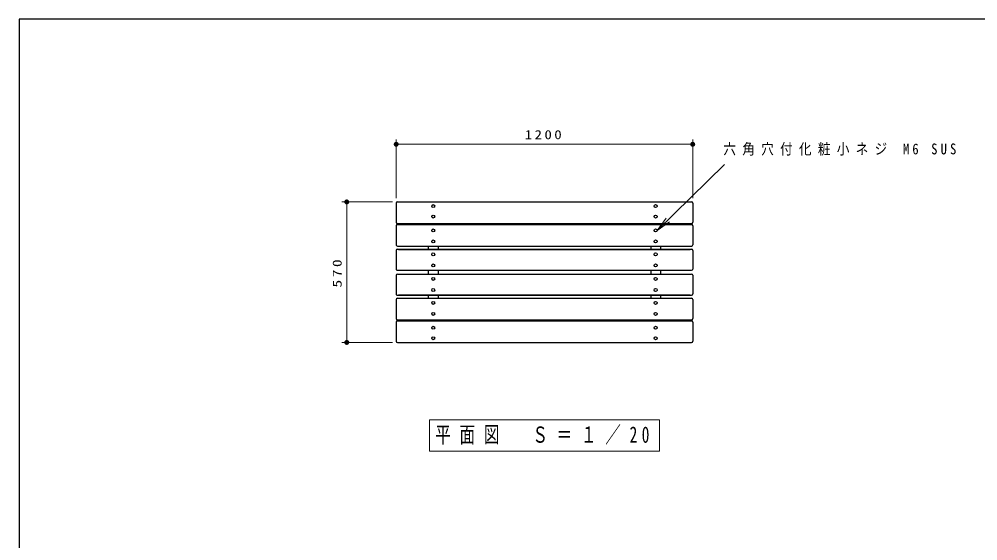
# Model space of a CAD drawing. Units: millimetres on the paper, scale 1:20. Extents: x -365 to 12, y -38 to 257.
# Drawn here: x -365 to -171, y 151.5 to 257 of the extents above; entities that cross this region are included whole.
import ezdxf

# ---------------------------------------------------------------- set-up
doc = ezdxf.new("R2010")
doc.units = ezdxf.units.MM
doc.layers.add('1_20', color=3, linetype='Continuous', lineweight=25)
doc.layers.add('99', color=7, linetype='Continuous', lineweight=13)
doc.styles.add('ＭＳ ゴシック', font='')
doc.styles.get('ＭＳ ゴシック').set_extended_font_data('MS Gothic')

# ---------------------------------------------------------------- blocks, each defined once
blk = doc.blocks.new('open_arrow')
at = {"color": 0, "linetype": 'Continuous', "lineweight": -2}
blk.add_lwpolyline([(7.5, 1.25), (0, 0), (7.5, -1.25)], dxfattribs=at)
blk = doc.blocks.new('filled_dot')
at = {"color": 0, "linetype": 'Continuous', "lineweight": -2, "const_width": 1.25}
blk.add_lwpolyline([(-0.625, 0, 1), (0.625, 0, 1)], format="xyb", close=True, dxfattribs=at)

msp = doc.modelspace()

# ---------------------------------------------------------------- linework, layer by layer
at = {"layer": '1_20', "color": 7, "lineweight": 13}
for p, q in [((-288.717, 220.774), (-288.717, 232.689)), ((-288.717, 231.689), (-228.717, 231.689)), ((-228.717, 220.774), (-228.717, 232.689)), ((-235.917, 214.269), (-222.292, 227.619)), ((-289.467, 220.024), (-299.717, 220.024)), ((-298.717, 191.603), (-298.717, 220.024)), ((-289.467, 191.603), (-299.717, 191.603)), ((-235.459, 175.905), (-281.959, 175.905)), ((-281.959, 175.905), (-281.959, 169.605)), ((-235.459, 169.605), (-235.459, 175.905)), ((-281.959, 169.605), (-235.459, 169.605))]:
    msp.add_line(p, q, dxfattribs=at)
at = {"layer": '1_20'}
for p, q in [((-288.717, 219.774), (-288.717, 215.934)), ((-288.467, 220.024), (-228.967, 220.024)), ((-228.717, 219.774), (-228.717, 215.934)), ((-288.467, 215.684), (-228.967, 215.684)), ((-288.467, 215.432), (-228.967, 215.432)), ((-282.217, 215.432), (-282.217, 215.684)), ((-280.217, 215.684), (-280.217, 215.432)), ((-237.217, 215.684), (-237.217, 215.432)), ((-235.217, 215.684), (-235.217, 215.432)), ((-288.717, 215.182), (-288.717, 211.353)), ((-228.717, 215.182), (-228.717, 211.353)), ((-288.717, 210.229), (-288.717, 206.446)), ((-288.467, 211.103), (-228.967, 211.103)), ((-288.467, 210.479), (-228.967, 210.479)), ((-288.217, 210.421), (-229.217, 210.421)), ((-282.217, 211.103), (-282.217, 210.479)), ((-280.217, 211.103), (-280.217, 210.479)), ((-237.217, 211.103), (-237.217, 210.479)), ((-235.217, 211.103), (-235.217, 210.479)), ((-228.717, 210.229), (-228.717, 206.446)), ((-288.467, 206.196), (-228.967, 206.196)), ((-282.217, 206.196), (-282.217, 205.431)), ((-280.217, 206.196), (-280.217, 205.431)), ((-237.217, 206.196), (-237.217, 205.431)), ((-235.217, 206.196), (-235.217, 205.431)), ((-288.717, 205.181), (-288.717, 201.399)), ((-288.467, 205.431), (-228.967, 205.431)), ((-228.717, 205.181), (-228.717, 201.399)), ((-288.717, 200.274), (-288.717, 196.446)), ((-288.467, 201.149), (-228.967, 201.149)), ((-288.467, 200.524), (-228.967, 200.524)), ((-288.217, 201.206), (-229.217, 201.206)), ((-282.217, 201.149), (-282.217, 200.524)), ((-280.217, 201.149), (-280.217, 200.524)), ((-237.217, 201.149), (-237.217, 200.524)), ((-235.217, 201.149), (-235.217, 200.524)), ((-228.717, 200.274), (-228.717, 196.446)), ((-288.467, 196.196), (-228.967, 196.196)), ((-288.467, 195.943), (-228.967, 195.943)), ((-282.217, 196.196), (-282.217, 195.943)), ((-280.217, 196.196), (-280.217, 195.943)), ((-237.217, 196.196), (-237.217, 195.943)), ((-235.217, 196.196), (-235.217, 195.943)), ((-288.717, 195.693), (-288.717, 191.853)), ((-228.717, 195.693), (-228.717, 191.853)), ((-288.467, 191.603), (-228.967, 191.603))]:
    msp.add_line(p, q, dxfattribs=at)
for centre, start, end in [((-288.467, 219.774), 89.99998, 179.99996), ((-228.967, 219.774), 0, 89.99998), ((-288.467, 215.934), 179.99998, 270.00002), ((-288.467, 215.182), 89.99998, 179.99996), ((-228.967, 215.934), 270.00002, 0), ((-228.967, 215.182), 0, 89.99998), ((-288.467, 211.353), 179.99998, 270.00002), ((-288.467, 210.229), 89.99998, 179.99996), ((-228.967, 211.353), 270.00002, 0), ((-228.967, 210.229), 0, 89.99998), ((-288.467, 206.446), 179.99998, 270.00002), ((-228.967, 206.446), 270.00002, 0), ((-288.467, 205.181), 89.99998, 179.99996), ((-228.967, 205.181), 0, 89.99998), ((-288.467, 201.399), 179.99998, 270.00002), ((-288.467, 200.274), 89.99998, 179.99996), ((-228.967, 201.399), 270.00002, 0), ((-228.967, 200.274), 0, 89.99998), ((-288.467, 196.446), 179.99998, 270.00002), ((-288.467, 195.693), 89.99998, 179.99996), ((-228.967, 196.446), 270.00002, 0), ((-228.967, 195.693), 0, 89.99998), ((-288.467, 191.853), 179.99998, 270.00002), ((-228.967, 191.853), 270.00002, 0)]:
    msp.add_arc(centre, 0.25, start, end, dxfattribs=at)
for centre, ratio in [((-281.217, 219.195), 0.954678), ((-236.217, 219.195), 0.954678), ((-281.217, 217.047), 0.954628), ((-236.217, 217.047), 0.954628), ((-281.217, 214.269), 0.992166), ((-236.217, 214.269), 0.992166), ((-281.217, 212.037), 0.992116), ((-236.217, 212.037), 0.992116), ((-281.217, 209.422), 0.999083), ((-236.217, 209.422), 0.999083), ((-281.217, 207.174), 0.999133), ((-236.217, 207.174), 0.999133), ((-281.217, 204.453), 0.999133), ((-236.217, 204.453), 0.999133), ((-281.217, 202.205), 0.999133), ((-236.217, 202.205), 0.999133), ((-281.217, 199.591), 0.992116), ((-236.217, 199.591), 0.992116), ((-281.217, 197.359), 0.992116), ((-236.217, 197.359), 0.992116), ((-281.217, 194.58), 0.954678), ((-236.217, 194.58), 0.954678), ((-281.217, 192.432), 0.954678), ((-236.217, 192.432), 0.954678)]:
    msp.add_ellipse(centre, major_axis=(0.3, 0), ratio=ratio, dxfattribs=at)
at = {"layer": '99', "color": 20, "lineweight": 25}
for p, q in [((0, 257), (-365, 257)), ((-365, 257), (-365, 0))]:
    msp.add_line(p, q, dxfattribs=at)

# ---------------------------------------------------------------- block references
at = {"layer": '1_20', "color": 7, "lineweight": 13, "xscale": 0.4, "yscale": 0.4}
msp.add_blockref('filled_dot', (-288.717, 231.689), dxfattribs=at)
for name, p, rotation in [('filled_dot', (-228.717, 231.689), 180), ('filled_dot', (-298.717, 220.024), 270), ('open_arrow', (-235.917, 214.269), 44.4), ('filled_dot', (-298.717, 191.603), 90)]:
    msp.add_blockref(name, p, dxfattribs=dict(at, rotation=rotation))

# ---------------------------------------------------------------- texts
at = {"layer": '1_20', "color": 7, "style": 'ＭＳ ゴシック'}
for s, insert, char_height, attachment_point in [('\\T1.33;\\W1.2;1200', (-258.717, 232.689), 1.833, 8), ('\\T1.5;\\W0.85;六角穴付化粧小ネジ\\~M6\\~SUS', (-222.519, 230.619), 2.199, 4), ('\\T1.56;\\W0.7;平面図\u3000Ｓ＝１／20', (-258.709, 172.755), 3.299, 5)]:
    msp.add_mtext(s, dxfattribs=dict(at, insert=insert, char_height=char_height, attachment_point=attachment_point))
at = {"layer": '1_20', "color": 7, "insert": (-299.717, 205.813), "char_height": 1.833, "attachment_point": 8, "rotation": 90, "style": 'ＭＳ ゴシック'}
msp.add_mtext('\\T1.33;\\W1.25;570', dxfattribs=at)

doc.saveas('drawing.dxf')
